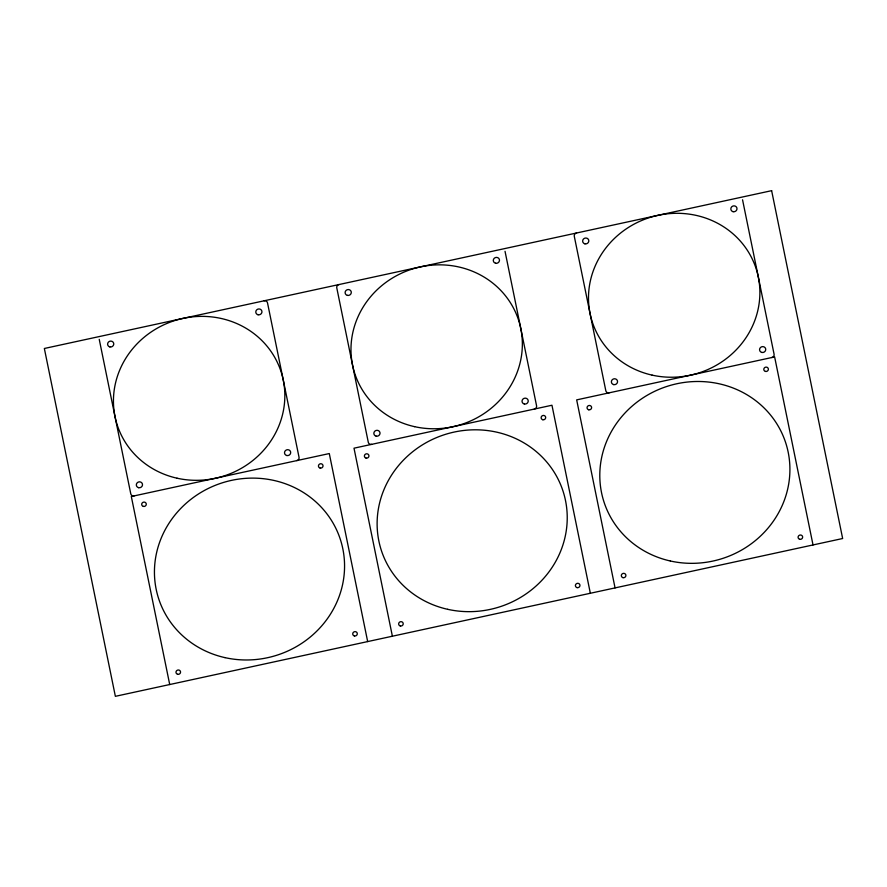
<?xml version="1.0" encoding="UTF-8"?>
<svg xmlns="http://www.w3.org/2000/svg" width="887" height="887" viewBox="0 0 887 887"><rect width="100%" height="100%" fill="white"/><g stroke="black" fill="none" stroke-linecap="round" stroke-linejoin="round"><path stroke-width="1.33" d="M742.552 199.786L774.085 354.235A2.894 2.739 -18.3 0 1 771.801 357.539M813.024 544.951L774.628 356.918L576.672 399.882L615.057 587.904M590.343 593.27L551.958 405.237L354.002 448.19L392.387 636.223M505.036 251.32L536.568 405.78A2.894 2.739 -18.3 0 1 534.284 409.073M367.673 641.589L329.288 453.556L131.32 496.509L169.716 684.542M99.244 339.366L130.777 493.826A2.894 2.739 -18.3 0 0 134.159 495.9M609.192 392.819A2.894 2.739 -18.3 0 1 605.821 390.746L574.288 236.297A2.894 2.739 -18.3 0 1 576.572 232.993M296.757 460.608A2.894 2.739 -18.3 0 0 299.041 457.315L267.508 302.855A2.894 2.739 -18.3 0 0 264.138 300.793M371.675 444.354A2.894 2.739 -18.3 0 1 368.293 442.28L336.772 287.832A2.894 2.739 -18.3 0 1 339.045 284.527M771.635 190.672L44.35 348.48L115.365 696.328L842.65 538.52L771.635 190.672M670.35 560.994A95.552 90.407 -18.3 0 0 786.647 445.895A95.552 90.407 -18.3 0 0 627.552 410.359A95.552 90.407 -18.3 0 0 670.35 560.994M799.775 539.307A2.295 2.173 -18.3 0 0 802.569 536.546A2.295 2.173 -18.3 0 0 798.743 535.693A2.295 2.173 -18.3 0 0 799.775 539.307M623.018 577.659A2.295 2.173 -18.3 0 0 625.823 574.898A2.295 2.173 -18.3 0 0 621.987 574.044A2.295 2.173 -18.3 0 0 623.018 577.659M588.746 409.783A2.295 2.173 -18.3 0 0 591.54 407.011A2.295 2.173 -18.3 0 0 587.715 406.157A2.295 2.173 -18.3 0 0 588.746 409.783M765.492 371.431A2.295 2.173 -18.3 0 0 768.297 368.659A2.295 2.173 -18.3 0 0 764.461 367.806A2.295 2.173 -18.3 0 0 765.492 371.431M542.822 419.739A2.295 2.173 -18.3 0 0 545.616 416.979A2.295 2.173 -18.3 0 0 541.791 416.125A2.295 2.173 -18.3 0 0 542.822 419.739M366.076 458.091A2.295 2.173 -18.3 0 0 368.87 455.33A2.295 2.173 -18.3 0 0 365.045 454.477A2.295 2.173 -18.3 0 0 366.076 458.091M400.347 625.978A2.295 2.173 -18.3 0 0 403.142 623.206A2.295 2.173 -18.3 0 0 399.316 622.352A2.295 2.173 -18.3 0 0 400.347 625.978M577.093 587.626A2.295 2.173 -18.3 0 0 579.887 584.855A2.295 2.173 -18.3 0 0 576.062 584.001A2.295 2.173 -18.3 0 0 577.093 587.626M447.669 609.314A95.552 90.407 -18.3 0 0 563.966 494.214A95.552 90.407 -18.3 0 0 404.882 458.668A95.552 90.407 -18.3 0 0 447.669 609.314M224.999 657.633A95.552 90.407 -18.3 0 0 341.295 542.522A95.552 90.407 -18.3 0 0 182.201 506.987A95.552 90.407 -18.3 0 0 224.999 657.633M354.423 635.946A2.295 2.173 -18.3 0 0 357.217 633.174A2.295 2.173 -18.3 0 0 353.392 632.32A2.295 2.173 -18.3 0 0 354.423 635.946M177.666 674.297A2.295 2.173 -18.3 0 0 180.471 671.526A2.295 2.173 -18.3 0 0 176.646 670.672A2.295 2.173 -18.3 0 0 177.666 674.297M143.395 506.41A2.295 2.173 -18.3 0 0 146.2 503.639A2.295 2.173 -18.3 0 0 142.363 502.785A2.295 2.173 -18.3 0 0 143.395 506.41M320.14 468.059A2.295 2.173 -18.3 0 0 322.946 465.287A2.295 2.173 -18.3 0 0 319.12 464.433A2.295 2.173 -18.3 0 0 320.14 468.059M613.671 384.603A3.116 2.949 -18.3 0 0 617.452 380.856A3.116 2.949 -18.3 0 0 612.263 379.703A3.116 2.949 -18.3 0 0 613.671 384.603M733.117 211.694A3.116 2.949 -18.3 0 0 736.897 207.946A3.116 2.949 -18.3 0 0 731.72 206.793A3.116 2.949 -18.3 0 0 733.117 211.694M584.932 243.847A3.116 2.949 -18.3 0 0 588.713 240.1A3.116 2.949 -18.3 0 0 583.535 238.947A3.116 2.949 -18.3 0 0 584.932 243.847M761.855 352.449A3.116 2.949 -18.3 0 0 765.636 348.702A3.116 2.949 -18.3 0 0 760.447 347.549A3.116 2.949 -18.3 0 0 761.855 352.449M652.1 375.123A86.15 81.504 -18.3 0 0 756.944 271.355A86.15 81.504 -18.3 0 0 613.516 239.324A86.15 81.504 -18.3 0 0 652.1 375.123M177.056 478.204A86.15 81.504 -18.3 0 0 281.9 374.436A86.15 81.504 -18.3 0 0 138.472 342.393A86.15 81.504 -18.3 0 0 177.056 478.204M138.627 487.684A3.116 2.949 -18.3 0 0 142.408 483.925A3.116 2.949 -18.3 0 0 137.219 482.772A3.116 2.949 -18.3 0 0 138.627 487.684M286.811 455.53A3.116 2.949 -18.3 0 0 290.592 451.771A3.116 2.949 -18.3 0 0 285.403 450.618A3.116 2.949 -18.3 0 0 286.811 455.53M258.073 314.774A3.116 2.949 -18.3 0 0 261.853 311.015A3.116 2.949 -18.3 0 0 256.676 309.873A3.116 2.949 -18.3 0 0 258.073 314.774M109.888 346.928A3.116 2.949 -18.3 0 0 113.669 343.169A3.116 2.949 -18.3 0 0 108.491 342.027A3.116 2.949 -18.3 0 0 109.888 346.928M414.584 426.658A86.15 81.504 -18.3 0 0 519.416 322.89A86.15 81.504 -18.3 0 0 375.999 290.858A86.15 81.504 -18.3 0 0 414.584 426.658M524.328 403.995A3.116 2.949 -18.3 0 0 528.12 400.237A3.116 2.949 -18.3 0 0 522.931 399.083A3.116 2.949 -18.3 0 0 524.328 403.995M376.143 436.149A3.116 2.949 -18.3 0 0 379.924 432.39A3.116 2.949 -18.3 0 0 374.746 431.237A3.116 2.949 -18.3 0 0 376.143 436.149M347.416 295.393A3.116 2.949 -18.3 0 0 351.197 291.635A3.116 2.949 -18.3 0 0 346.008 290.481A3.116 2.949 -18.3 0 0 347.416 295.393M495.6 263.239A3.116 2.949 -18.3 0 0 499.381 259.481A3.116 2.949 -18.3 0 0 494.192 258.328A3.116 2.949 -18.3 0 0 495.6 263.239"/></g></svg>
